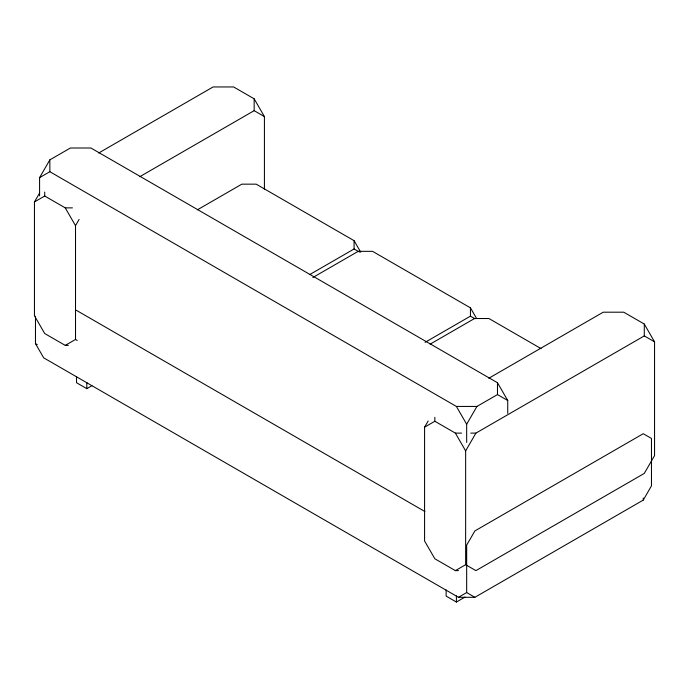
<?xml version="1.0" encoding="UTF-8"?>
<svg xmlns="http://www.w3.org/2000/svg" width="689" height="689" viewBox="0 0 689 689"><rect width="100%" height="100%" fill="white"/><g stroke="black" fill="none" stroke-linecap="round" stroke-linejoin="round"><path stroke-width="1.03" d="M68.332 345.387L65.248 345.387L44.716 333.536L34.45 315.751L34.45 201.946L44.716 196.02L44.716 192.067M39.583 195.865L39.583 177.641L49.849 171.716L49.849 159.865L70.381 148.006L90.914 148.006L497.475 382.731L507.741 400.516L507.741 413.374M264.421 189.604L264.421 116.596L254.155 110.662L254.155 98.811L233.623 86.952L213.09 86.952L98.673 153.018M458.461 570.63L455.377 570.63L434.845 558.77L424.579 540.994L424.579 427.189L434.845 421.255L434.845 417.31M507.741 400.516L497.475 394.582L497.475 382.731M35.475 316.217L35.475 343.613L43.691 357.841L458.461 597.303L474.885 597.303L643.259 500.093L643.259 497.983M434.845 421.255L455.377 433.114L465.643 450.899L465.643 564.704L475.91 570.63L644.284 473.421L654.55 455.636L654.55 341.83L644.284 335.905L644.284 324.045L623.752 312.195L603.219 312.195L488.802 378.252M39.583 177.641L49.849 159.865M34.45 201.946L39.583 193.058M65.248 345.387L75.514 339.462L75.514 225.656L79.106 219.429M424.579 427.189L428.17 420.962M466.668 442.45L466.668 424.217L476.934 406.441L497.475 394.582M465.643 450.899L475.91 433.114L644.284 335.905M643.259 500.093L651.467 485.866L651.467 438.445L643.259 433.708L474.885 530.918L466.668 545.137L466.668 592.557L458.461 597.303M139.738 176.72L254.155 110.662M197.398 209.818L241.83 184.161L256.205 184.161L354.086 240.676L360.752 252.234M76.539 376.547L76.539 382.731L86.805 388.656L91.938 385.694M309.654 274.627L354.086 248.97L359.469 252.079M312.832 277.529L358.185 251.339L372.56 251.339L470.441 307.845L476.599 318.516M425.079 342.338L470.441 316.148L474.928 318.74M430.108 344.173L474.54 318.516L488.914 318.516L541.115 348.651M455.377 570.63L465.643 564.704M446.136 589.93L446.136 596.114L456.402 602.048L464.963 597.105M44.716 196.02L65.248 207.871L72.44 207.871M49.849 171.716L456.402 406.441L476.934 406.441M455.377 433.114L461.535 433.114M470.776 433.114L475.91 433.114M76.315 310.283L424.906 511.539M75.514 339.462L77.228 340.452M35.475 343.613L37.301 344.664M466.668 592.557L474.885 597.303M644.284 324.045L654.55 341.83M456.402 406.441L466.668 424.217M254.155 98.811L264.421 116.596M65.248 207.871L75.514 225.656M470.441 307.845L470.441 316.148M456.402 595.856L456.402 602.048M354.086 240.676L354.086 248.97M86.805 382.473L86.805 388.656"/></g></svg>
